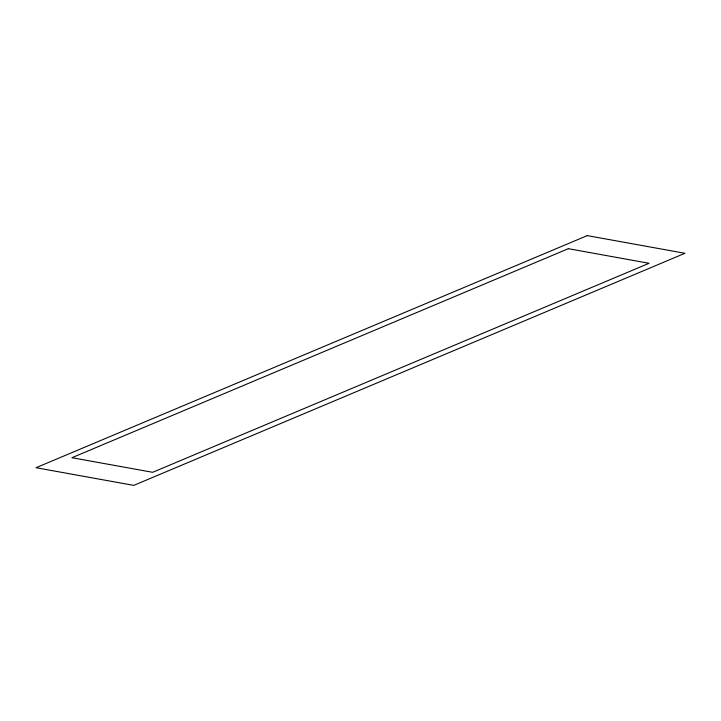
<?xml version="1.0" encoding="UTF-8"?>
<svg xmlns="http://www.w3.org/2000/svg" width="721" height="721" viewBox="0 0 721 721"><rect width="100%" height="100%" fill="white"/><g stroke="black" fill="none" stroke-linecap="round" stroke-linejoin="round"><path stroke-width="1.08" d="M587.245 235.614L36.05 467.713L133.755 485.386L684.95 253.287L587.245 235.614M568.346 248.691L71.956 457.709L152.654 472.309L649.044 263.291L568.346 248.691"/></g></svg>
